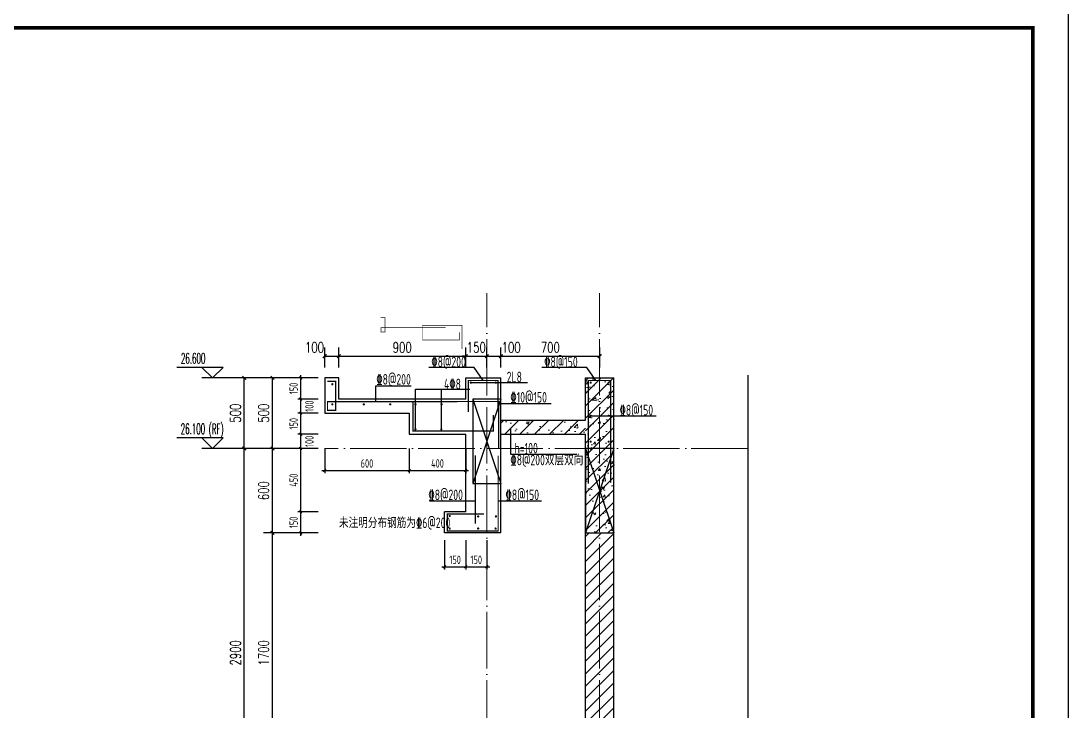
# Model space of a CAD drawing. Extents: x -1712635 to -854203, y -534641 to -21985.
# Drawn here: x -976902 to -969477, y -148354 to -143458 of the extents above; entities that cross this region are included whole.
import ezdxf

# ---------------------------------------------------------------- set-up
doc = ezdxf.new("R2010")
doc.units = 0
doc.header["$LTSCALE"] = 1000
doc.linetypes.add('DOTE', pattern=[2.42, 2, -0.2, 0.02, -0.2])
doc.layers.get('0').update_dxf_attribs({"linetype": 'CONTINUOUS'})
doc.layers.get('Defpoints').update_dxf_attribs({"linetype": 'CONTINUOUS'})
for name, color, linetype in [('DIM', 2, 'CONTINUOUS'), ('DIM_ELEV', 3, 'CONTINUOUS'), ('DIM_SYMB', 3, 'CONTINUOUS'), ('PUB_DIM', 3, 'CONTINUOUS'), ('PUB_TEXT', 2, 'CONTINUOUS'), ('REIN', 6, 'CONTINUOUS'), ('S-大样-砼线', 7, 'CONTINUOUS'), ('S-引出线', 40, 'CONTINUOUS'), ('TEXT', 2, 'CONTINUOUS'), ('WALL', 2, 'CONTINUOUS'), ('yichutu', 7, 'CONTINUOUS')]:
    doc.layers.add(name, color=color, linetype=linetype)
for name, color, linetype, lineweight in [('DOTE', 19, 'DOTE', 9), ('PUB_HATCH', 8, 'CONTINUOUS', 9), ('图框', 9, 'CONTINUOUS', 18)]:
    doc.layers.add(name, color=color, linetype=linetype, lineweight=lineweight)
doc.styles.add('_TCH_DIM', font='SIMPLEX.shx', dxfattribs={"width": 0.7, "bigfont": 'GBCBIG.shx'})
doc.styles.add('_TCH_DIM_T3', font='SIMPLEX', dxfattribs={"width": 0.705882, "bigfont": 'GBCBIG'})
doc.styles.add('TSSD_DIMENSION', font='Tssdeng.shx', dxfattribs={"width": 0.7, "bigfont": 'tssdchn.shx'})
doc.styles.add('TSSD_REIN', font='tssdeng.shx', dxfattribs={"width": 0.7, "height": 300, "bigfont": 'tssdchn.shx'})
doc.styles.add('w', font='tssdeng.shx', dxfattribs={"width": 0.8, "bigfont": 'tssdchn.shx'})
doc.dimstyles.new('_TCH_ARCH&&25', dxfattribs={"dimtxt": 74.375, "dimasz": 25, "dimexe": 62.5, "dimexo": 75, "dimgap": 25, "dimtad": 1, "dimdec": 0, "dimzin": 0, "dimdsep": 46, "dimtxsty": '_TCH_DIM_T3', "dimblk": 'ARCHTICK', "dimcen": 0.09, "dimclrt": 7, "dimazin": 0, "dimtfac": 1, "dimtdec": 0, "dimtix": 1, "dimtmove": 2, "dimatfit": 3, "dimldrblk": 'ARCHTICK', "dimfxl": 0, "dimtolj": 1, "dimtzin": 0, "dimarcsym": 0})
doc.dimstyles.new('TSSD_20_20', dxfattribs={"dimtxt": 60, "dimasz": 20, "dimexe": 20, "dimexo": 50, "dimgap": 20, "dimtad": 1, "dimdec": 0, "dimzin": 0, "dimdsep": 46, "dimtxsty": 'TSSD_DIMENSION', "dimblk": 'ARCHTICK', "dimblk1": 'ARCHTICK', "dimblk2": 'ARCHTICK', "dimcen": 0, "dimdle": 20, "dimclrt": 7, "dimadec": 0, "dimazin": 0, "dimtfac": 1, "dimtdec": 0, "dimtix": 1, "dimtmove": 2, "dimatfit": 3, "dimfxl": 0, "dimtolj": 1, "dimtzin": 0, "dimarcsym": 0})
pattern_1 = [(45, (-1569657.01, 4552.52), (-44.194174, 44.194174), []), (50, (-1569657.01, 4552.52), (179.315046, -15.688034), [18.75, -206.25]), (355, (-1569657.01, 4552.52), (-34.687833, 188.048033), [15, -165]), (100.4514, (-1569642.07, 4551.21), (144.627345, 172.359886), [15.93505, -175.28553]), (46.1842, (-1569657, 4602.52), (266.81026, -41.37975), [28.125, -309.375]), (96.6356, (-1569634.78, 4599.07), (233.66568, 243.52947), [23.90257, -262.92825]), (351.1842, (-1569657, 4602.52), (233.66549, 243.52965), [22.5, -247.5]), (21, (-1569632.01, 4590.02), (149.226763, -100.654723), [18.75, -206.25]), (326, (-1569632.01, 4590.02), (60.828833, 181.28751), [15, -165]), (71.4514, (-1569619.58, 4581.63), (210.055657, 80.632624), [15.93505, -175.28553]), (37.5, (-1569657.01, 4552.52), (3.039964, 83.2234635), [0, -163, 0, -167.5, 0, -165.625]), (7.5, (-1569657.01, 4552.52), (65.767384, 98.602928), [0, -95.5, 0, -159.25, 0, -63.125]), (327.5, (-1569712.76, 4552.52), (133.455609, -5.638718), [0, -62.5, 0, -195, 0, -258.75]), (317.5, (-1569737.76, 4552.52), (145.796542, 25.026246), [0, -81.25, 0, -129.5, 0, -183.75])]

# ---------------------------------------------------------------- blocks, each defined once
blk = doc.blocks.new('GFDDDDRG')
at = {"layer": '图框'}
blk.add_lwpolyline([(923310, -107437), (923310, -159999), (893610, -159999), (893610, -107437)], close=True, dxfattribs=at)
blk.add_lwpolyline([(923310, -107437), (923310, -159999), (893610, -159999), (893610, -107437)], close=True, dxfattribs=at)
at = {"layer": '图框', "const_width": 50}
blk.add_lwpolyline([(894110, -159499), (922810, -159499), (922810, -108687), (894110, -108687)], close=True, dxfattribs=at)
blk = doc.blocks.new('yct-1051-594-26275-14850-25-1002.0')
at = {"layer": 'yichutu', "color": 7}
blk.add_lwpolyline([(0, 0), (0, 14850), (26275, 14850), (26275, 0)], close=True, dxfattribs=at)
blk = doc.blocks.new('_ArchTick')
at = {"color": 0, "const_width": 0.35}
blk.add_lwpolyline([(-0.5, -0.5), (0.5, 0.5)], dxfattribs=at)
blk = doc.blocks.new('*D3134')
at = {"layer": 'Defpoints', "color": 0}
for p in [(-973897.8, -147091.5), (-973747.8, -147091.5), (-973747.8, -147330.4)]:
    blk.add_point(p, dxfattribs=at)
at = {"layer": 'DIM', "color": 0, "lineweight": -2}
for p, q in [((-973897.8, -147141.5), (-973897.8, -147350.4)), ((-973747.8, -147141.5), (-973747.8, -147350.4)), ((-973917.8, -147330.4), (-973727.8, -147330.4))]:
    blk.add_line(p, q, dxfattribs=at)
at = {"layer": 'DIM', "color": 0, "lineweight": -2, "xscale": 20, "yscale": 20, "zscale": 20, "rotation": 180}
blk.add_blockref('_ArchTick', (-973897.8, -147330.4), dxfattribs=at)
at = {"layer": 'DIM', "color": 0, "lineweight": -2, "xscale": 20, "yscale": 20, "zscale": 20}
blk.add_blockref('_ArchTick', (-973747.8, -147330.4), dxfattribs=at)
at = {"layer": 'DIM', "color": 7, "insert": (-973822.8, -147280.4), "char_height": 60, "attachment_point": 5, "style": 'TSSD_DIMENSION'}
blk.add_mtext('\\A1;150', dxfattribs=at)
blk = doc.blocks.new('*D3135')
at = {"layer": 'Defpoints', "color": 0}
for p in [(-973747.8, -147091.5), (-973597.8, -147091.5), (-973597.8, -147330.4)]:
    blk.add_point(p, dxfattribs=at)
at = {"layer": 'DIM', "color": 0, "lineweight": -2}
for p, q in [((-973747.8, -147141.5), (-973747.8, -147350.4)), ((-973597.8, -147141.5), (-973597.8, -147350.4)), ((-973767.8, -147330.4), (-973577.8, -147330.4))]:
    blk.add_line(p, q, dxfattribs=at)
at = {"layer": 'DIM', "color": 0, "lineweight": -2, "xscale": 20, "yscale": 20, "zscale": 20, "rotation": 180}
blk.add_blockref('_ArchTick', (-973747.8, -147330.4), dxfattribs=at)
at = {"layer": 'DIM', "color": 0, "lineweight": -2, "xscale": 20, "yscale": 20, "zscale": 20}
blk.add_blockref('_ArchTick', (-973597.8, -147330.4), dxfattribs=at)
at = {"layer": 'DIM', "color": 7, "insert": (-973672.8, -147280.4), "char_height": 60, "attachment_point": 5, "style": 'TSSD_DIMENSION'}
blk.add_mtext('\\A1;150', dxfattribs=at)
blk = doc.blocks.new('*D3136')
at = {"layer": 'Defpoints', "color": 0}
for p in [(-974747.8, -146440.5), (-974147.8, -146440.5), (-974147.8, -146647)]:
    blk.add_point(p, dxfattribs=at)
at = {"layer": 'DIM', "color": 0, "lineweight": -2}
for p, q in [((-974747.8, -146490.5), (-974747.8, -146667)), ((-974147.8, -146490.5), (-974147.8, -146667)), ((-974767.8, -146647), (-974127.8, -146647))]:
    blk.add_line(p, q, dxfattribs=at)
at = {"layer": 'DIM', "color": 0, "lineweight": -2, "xscale": 20, "yscale": 20, "zscale": 20, "rotation": 180}
blk.add_blockref('_ArchTick', (-974747.8, -146647), dxfattribs=at)
at = {"layer": 'DIM', "color": 0, "lineweight": -2, "xscale": 20, "yscale": 20, "zscale": 20}
blk.add_blockref('_ArchTick', (-974147.8, -146647), dxfattribs=at)
at = {"layer": 'DIM', "color": 7, "insert": (-974447.8, -146597), "char_height": 60, "attachment_point": 5, "style": 'TSSD_DIMENSION'}
blk.add_mtext('\\A1;600', dxfattribs=at)
blk = doc.blocks.new('*D3137')
at = {"layer": 'Defpoints', "color": 0}
for p in [(-974147.8, -146440.5), (-973747.8, -146440.5), (-973747.8, -146647)]:
    blk.add_point(p, dxfattribs=at)
at = {"layer": 'DIM', "color": 0, "lineweight": -2}
for p, q in [((-974147.8, -146490.5), (-974147.8, -146667)), ((-973747.8, -146490.5), (-973747.8, -146667)), ((-974167.8, -146647), (-973727.8, -146647))]:
    blk.add_line(p, q, dxfattribs=at)
at = {"layer": 'DIM', "color": 0, "lineweight": -2, "xscale": 20, "yscale": 20, "zscale": 20, "rotation": 180}
blk.add_blockref('_ArchTick', (-974147.8, -146647), dxfattribs=at)
at = {"layer": 'DIM', "color": 0, "lineweight": -2, "xscale": 20, "yscale": 20, "zscale": 20}
blk.add_blockref('_ArchTick', (-973747.8, -146647), dxfattribs=at)
at = {"layer": 'DIM', "color": 7, "insert": (-973947.8, -146597), "char_height": 60, "attachment_point": 5, "style": 'TSSD_DIMENSION'}
blk.add_mtext('\\A1;400', dxfattribs=at)
blk = doc.blocks.new('*D3199')
at = {"layer": 'Defpoints', "color": 0}
for p in [(-974647.8, -145836.4), (-974747.8, -145990.5), (-974647.8, -145990.5)]:
    blk.add_point(p, dxfattribs=at)
at = {"layer": 'PUB_DIM', "color": 0, "lineweight": -2}
for p, q in [((-974747.8, -145915.5), (-974747.8, -145773.9)), ((-974647.8, -145915.5), (-974647.8, -145773.9)), ((-974747.8, -145836.4), (-974647.8, -145836.4))]:
    blk.add_line(p, q, dxfattribs=at)
at = {"layer": 'PUB_DIM', "color": 0, "lineweight": -2, "xscale": 25, "yscale": 25, "zscale": 25, "rotation": 180}
blk.add_blockref('_ArchTick', (-974747.8, -145836.4), dxfattribs=at)
at = {"layer": 'PUB_DIM', "color": 0, "lineweight": -2, "xscale": 25, "yscale": 25, "zscale": 25}
blk.add_blockref('_ArchTick', (-974647.8, -145836.4), dxfattribs=at)
at = {"layer": 'PUB_DIM', "color": 7, "insert": (-974820.2, -145774.2), "char_height": 74.38, "attachment_point": 5, "style": '_TCH_DIM_T3'}
blk.add_mtext('\\A1;100', dxfattribs=at)
blk = doc.blocks.new('*D3200')
at = {"layer": 'Defpoints', "color": 0}
for p in [(-973747.8, -145836.4), (-974647.8, -145990.5), (-973747.8, -145990.5)]:
    blk.add_point(p, dxfattribs=at)
at = {"layer": 'PUB_DIM', "color": 0, "lineweight": -2}
for p, q in [((-974647.8, -145915.5), (-974647.8, -145773.9)), ((-973747.8, -145915.5), (-973747.8, -145773.9)), ((-974647.8, -145836.4), (-973747.8, -145836.4))]:
    blk.add_line(p, q, dxfattribs=at)
at = {"layer": 'PUB_DIM', "color": 0, "lineweight": -2, "xscale": 25, "yscale": 25, "zscale": 25, "rotation": 180}
blk.add_blockref('_ArchTick', (-974647.8, -145836.4), dxfattribs=at)
at = {"layer": 'PUB_DIM', "color": 0, "lineweight": -2, "xscale": 25, "yscale": 25, "zscale": 25}
blk.add_blockref('_ArchTick', (-973747.8, -145836.4), dxfattribs=at)
at = {"layer": 'PUB_DIM', "color": 7, "insert": (-974197.8, -145774.2), "char_height": 74.38, "attachment_point": 5, "style": '_TCH_DIM_T3'}
blk.add_mtext('\\A1;900', dxfattribs=at)
blk = doc.blocks.new('*D3201')
at = {"layer": 'Defpoints', "color": 0}
for p in [(-973597.8, -145836.4), (-973747.8, -145990.5), (-973597.8, -145990.5)]:
    blk.add_point(p, dxfattribs=at)
at = {"layer": 'PUB_DIM', "color": 0, "lineweight": -2}
for p, q in [((-973747.8, -145915.5), (-973747.8, -145773.9)), ((-973597.8, -145915.5), (-973597.8, -145773.9)), ((-973747.8, -145836.4), (-973772.8, -145836.4)), ((-973747.8, -145836.4), (-973597.8, -145836.4)), ((-973597.8, -145836.4), (-973572.8, -145836.4))]:
    blk.add_line(p, q, dxfattribs=at)
at = {"layer": 'PUB_DIM', "color": 0, "lineweight": -2, "xscale": 25, "yscale": 25, "zscale": 25}
blk.add_blockref('_ArchTick', (-973747.8, -145836.4), dxfattribs=at)
at = {"layer": 'PUB_DIM', "color": 0, "lineweight": -2, "xscale": 25, "yscale": 25, "zscale": 25, "rotation": 180}
blk.add_blockref('_ArchTick', (-973597.8, -145836.4), dxfattribs=at)
at = {"layer": 'PUB_DIM', "color": 7, "insert": (-973672.8, -145774.2), "char_height": 74.38, "attachment_point": 5, "style": '_TCH_DIM_T3'}
blk.add_mtext('\\A1;150', dxfattribs=at)
blk = doc.blocks.new('*D3202')
at = {"layer": 'Defpoints', "color": 0}
for p in [(-973497.8, -145836.4), (-973597.8, -145990.5), (-973497.8, -145990.5)]:
    blk.add_point(p, dxfattribs=at)
at = {"layer": 'PUB_DIM', "color": 0, "lineweight": -2}
for p, q in [((-973597.8, -145915.5), (-973597.8, -145773.9)), ((-973497.8, -145915.5), (-973497.8, -145773.9)), ((-973597.8, -145836.4), (-973497.8, -145836.4))]:
    blk.add_line(p, q, dxfattribs=at)
at = {"layer": 'PUB_DIM', "color": 0, "lineweight": -2, "xscale": 25, "yscale": 25, "zscale": 25, "rotation": 180}
blk.add_blockref('_ArchTick', (-973597.8, -145836.4), dxfattribs=at)
at = {"layer": 'PUB_DIM', "color": 0, "lineweight": -2, "xscale": 25, "yscale": 25, "zscale": 25}
blk.add_blockref('_ArchTick', (-973497.8, -145836.4), dxfattribs=at)
at = {"layer": 'PUB_DIM', "color": 7, "insert": (-973425.4, -145774.2), "char_height": 74.38, "attachment_point": 5, "style": '_TCH_DIM_T3'}
blk.add_mtext('\\A1;100', dxfattribs=at)
blk = doc.blocks.new('*D3203')
at = {"layer": 'Defpoints', "color": 0}
for p in [(-972797.8, -145836.4), (-973497.8, -145990.5), (-972797.8, -145990.5)]:
    blk.add_point(p, dxfattribs=at)
at = {"layer": 'PUB_DIM', "color": 0, "lineweight": -2}
for p, q in [((-973497.8, -145915.5), (-973497.8, -145773.9)), ((-972797.8, -145915.5), (-972797.8, -145773.9)), ((-973497.8, -145836.4), (-972797.8, -145836.4))]:
    blk.add_line(p, q, dxfattribs=at)
at = {"layer": 'PUB_DIM', "color": 0, "lineweight": -2, "xscale": 25, "yscale": 25, "zscale": 25, "rotation": 180}
blk.add_blockref('_ArchTick', (-973497.8, -145836.4), dxfattribs=at)
at = {"layer": 'PUB_DIM', "color": 0, "lineweight": -2, "xscale": 25, "yscale": 25, "zscale": 25}
blk.add_blockref('_ArchTick', (-972797.8, -145836.4), dxfattribs=at)
at = {"layer": 'PUB_DIM', "color": 7, "insert": (-973147.8, -145774.2), "char_height": 74.38, "attachment_point": 5, "style": '_TCH_DIM_T3'}
blk.add_mtext('\\A1;700', dxfattribs=at)
blk = doc.blocks.new('*D3204')
at = {"layer": 'Defpoints', "color": 0}
for p in [(-974918, -146240.5), (-974743.4, -146240.5), (-974743.4, -146390.5)]:
    blk.add_point(p, dxfattribs=at)
at = {"layer": 'DIM', "color": 0, "lineweight": -2}
for p, q in [((-974793.4, -146240.5), (-974938, -146240.5)), ((-974918, -146410.5), (-974918, -146220.5)), ((-974793.4, -146390.5), (-974938, -146390.5))]:
    blk.add_line(p, q, dxfattribs=at)
at = {"layer": 'DIM', "color": 0, "lineweight": -2, "xscale": 20, "yscale": 20, "zscale": 20}
for p, rotation in [((-974918, -146240.5), 90), ((-974918, -146390.5), 270)]:
    blk.add_blockref('_ArchTick', p, dxfattribs=dict(at, rotation=rotation))
at = {"layer": 'DIM', "color": 7, "insert": (-974968, -146315.5), "char_height": 60, "attachment_point": 5, "rotation": 90, "style": 'TSSD_DIMENSION'}
blk.add_mtext('\\A1;150', dxfattribs=at)
blk = doc.blocks.new('*D3205')
at = {"layer": 'Defpoints', "color": 0}
for p in [(-974918, -146390.5), (-974743.4, -146390.5), (-974743.4, -146490.5)]:
    blk.add_point(p, dxfattribs=at)
at = {"layer": 'DIM', "color": 0, "lineweight": -2}
for p, q in [((-974793.4, -146390.5), (-974938, -146390.5)), ((-974918, -146510.5), (-974918, -146370.5)), ((-974793.4, -146490.5), (-974938, -146490.5))]:
    blk.add_line(p, q, dxfattribs=at)
at = {"layer": 'DIM', "color": 0, "lineweight": -2, "xscale": 20, "yscale": 20, "zscale": 20}
for p, rotation in [((-974918, -146390.5), 90), ((-974918, -146490.5), 270)]:
    blk.add_blockref('_ArchTick', p, dxfattribs=dict(at, rotation=rotation))
at = {"layer": 'DIM', "color": 7, "insert": (-974856, -146440.5), "char_height": 60, "attachment_point": 5, "rotation": 90, "style": 'TSSD_DIMENSION'}
blk.add_mtext('\\A1;100', dxfattribs=at)
blk = doc.blocks.new('*D3206')
at = {"layer": 'Defpoints', "color": 0}
for p in [(-974918, -146490.5), (-974743.4, -146490.5), (-974743.4, -146940.5)]:
    blk.add_point(p, dxfattribs=at)
at = {"layer": 'DIM', "color": 0, "lineweight": -2}
for p, q in [((-974793.4, -146490.5), (-974938, -146490.5)), ((-974918, -146960.5), (-974918, -146470.5)), ((-974793.4, -146940.5), (-974938, -146940.5))]:
    blk.add_line(p, q, dxfattribs=at)
at = {"layer": 'DIM', "color": 0, "lineweight": -2, "xscale": 20, "yscale": 20, "zscale": 20}
for p, rotation in [((-974918, -146490.5), 90), ((-974918, -146940.5), 270)]:
    blk.add_blockref('_ArchTick', p, dxfattribs=dict(at, rotation=rotation))
at = {"layer": 'DIM', "color": 7, "insert": (-974968, -146715.5), "char_height": 60, "attachment_point": 5, "rotation": 90, "style": 'TSSD_DIMENSION'}
blk.add_mtext('\\A1;450', dxfattribs=at)
blk = doc.blocks.new('*D3207')
at = {"layer": 'Defpoints', "color": 0}
for p in [(-974918, -146940.5), (-974743.4, -146940.5), (-974743.4, -147090.5)]:
    blk.add_point(p, dxfattribs=at)
at = {"layer": 'DIM', "color": 0, "lineweight": -2}
for p, q in [((-974793.4, -146940.5), (-974938, -146940.5)), ((-974918, -147110.5), (-974918, -146920.5)), ((-974793.4, -147090.5), (-974938, -147090.5))]:
    blk.add_line(p, q, dxfattribs=at)
at = {"layer": 'DIM', "color": 0, "lineweight": -2, "xscale": 20, "yscale": 20, "zscale": 20}
for p, rotation in [((-974918, -146940.5), 90), ((-974918, -147090.5), 270)]:
    blk.add_blockref('_ArchTick', p, dxfattribs=dict(at, rotation=rotation))
at = {"layer": 'DIM', "color": 7, "insert": (-974968, -147015.5), "char_height": 60, "attachment_point": 5, "rotation": 90, "style": 'TSSD_DIMENSION'}
blk.add_mtext('\\A1;150', dxfattribs=at)
blk = doc.blocks.new('*D3229')
at = {"layer": 'Defpoints', "color": 0}
for p in [(-975118, -147090.5), (-974818, -147090.5), (-974818, -148790.5)]:
    blk.add_point(p, dxfattribs=at)
at = {"layer": 'PUB_DIM', "color": 0, "lineweight": -2}
for p, q in [((-974893, -147090.5), (-975180.5, -147090.5)), ((-975118, -148790.5), (-975118, -147090.5)), ((-974893, -148790.5), (-975180.5, -148790.5))]:
    blk.add_line(p, q, dxfattribs=at)
at = {"layer": 'PUB_DIM', "color": 0, "lineweight": -2, "xscale": 25, "yscale": 25, "zscale": 25}
for p, rotation in [((-975118, -147090.5), 90), ((-975118, -148790.5), 270)]:
    blk.add_blockref('_ArchTick', p, dxfattribs=dict(at, rotation=rotation))
at = {"layer": 'PUB_DIM', "color": 7, "insert": (-975180.2, -147940.5), "char_height": 74.38, "attachment_point": 5, "rotation": 90, "style": '_TCH_DIM_T3'}
blk.add_mtext('\\A1;1700', dxfattribs=at)
blk = doc.blocks.new('*D3230')
at = {"layer": 'Defpoints', "color": 0}
for p in [(-975118, -146490.5), (-974818, -146490.5), (-974818, -147090.5)]:
    blk.add_point(p, dxfattribs=at)
at = {"layer": 'PUB_DIM', "color": 0, "lineweight": -2}
for p, q in [((-974893, -146490.5), (-975180.5, -146490.5)), ((-975118, -147090.5), (-975118, -146490.5)), ((-974893, -147090.5), (-975180.5, -147090.5))]:
    blk.add_line(p, q, dxfattribs=at)
at = {"layer": 'PUB_DIM', "color": 0, "lineweight": -2, "xscale": 25, "yscale": 25, "zscale": 25}
for p, rotation in [((-975118, -146490.5), 90), ((-975118, -147090.5), 270)]:
    blk.add_blockref('_ArchTick', p, dxfattribs=dict(at, rotation=rotation))
at = {"layer": 'PUB_DIM', "color": 7, "insert": (-975180.2, -146790.5), "char_height": 74.38, "attachment_point": 5, "rotation": 90, "style": '_TCH_DIM_T3'}
blk.add_mtext('\\A1;600', dxfattribs=at)
blk = doc.blocks.new('*D3231')
at = {"layer": 'Defpoints', "color": 0}
for p in [(-975118, -145990.5), (-974818, -145990.5), (-974818, -146490.5)]:
    blk.add_point(p, dxfattribs=at)
at = {"layer": 'PUB_DIM', "color": 0, "lineweight": -2}
for p, q in [((-974893, -145990.5), (-975180.5, -145990.5)), ((-975118, -146490.5), (-975118, -145990.5)), ((-974893, -146490.5), (-975180.5, -146490.5))]:
    blk.add_line(p, q, dxfattribs=at)
at = {"layer": 'PUB_DIM', "color": 0, "lineweight": -2, "xscale": 25, "yscale": 25, "zscale": 25}
for p, rotation in [((-975118, -145990.5), 90), ((-975118, -146490.5), 270)]:
    blk.add_blockref('_ArchTick', p, dxfattribs=dict(at, rotation=rotation))
at = {"layer": 'PUB_DIM', "color": 7, "insert": (-975180.2, -146240.5), "char_height": 74.38, "attachment_point": 5, "rotation": 90, "style": '_TCH_DIM_T3'}
blk.add_mtext('\\A1;500', dxfattribs=at)
blk = doc.blocks.new('*D3236')
at = {"layer": 'Defpoints', "color": 0}
for p in [(-975318, -146490.5), (-974818, -146490.5), (-974818, -149390.5)]:
    blk.add_point(p, dxfattribs=at)
at = {"layer": 'PUB_DIM', "color": 0, "lineweight": -2}
for p, q in [((-974893, -146490.5), (-975380.5, -146490.5)), ((-975318, -149390.5), (-975318, -146490.5)), ((-974893, -149390.5), (-975380.5, -149390.5))]:
    blk.add_line(p, q, dxfattribs=at)
at = {"layer": 'PUB_DIM', "color": 0, "lineweight": -2, "xscale": 25, "yscale": 25, "zscale": 25}
for p, rotation in [((-975318, -146490.5), 90), ((-975318, -149390.5), 270)]:
    blk.add_blockref('_ArchTick', p, dxfattribs=dict(at, rotation=rotation))
at = {"layer": 'PUB_DIM', "color": 7, "insert": (-975380.2, -147940.5), "char_height": 74.38, "attachment_point": 5, "rotation": 90, "style": '_TCH_DIM_T3'}
blk.add_mtext('\\A1;2900', dxfattribs=at)
blk = doc.blocks.new('*D3237')
at = {"layer": 'Defpoints', "color": 0}
for p in [(-975318, -145990.5), (-974818, -145990.5), (-974818, -146490.5)]:
    blk.add_point(p, dxfattribs=at)
at = {"layer": 'PUB_DIM', "color": 0, "lineweight": -2}
for p, q in [((-974893, -145990.5), (-975380.5, -145990.5)), ((-975318, -146490.5), (-975318, -145990.5)), ((-974893, -146490.5), (-975380.5, -146490.5))]:
    blk.add_line(p, q, dxfattribs=at)
at = {"layer": 'PUB_DIM', "color": 0, "lineweight": -2, "xscale": 25, "yscale": 25, "zscale": 25}
for p, rotation in [((-975318, -145990.5), 90), ((-975318, -146490.5), 270)]:
    blk.add_blockref('_ArchTick', p, dxfattribs=dict(at, rotation=rotation))
at = {"layer": 'PUB_DIM', "color": 7, "insert": (-975380.2, -146240.5), "char_height": 74.38, "attachment_point": 5, "rotation": 90, "style": '_TCH_DIM_T3'}
blk.add_mtext('\\A1;500', dxfattribs=at)
blk = doc.blocks.new('*D3305')
at = {"layer": 'Defpoints', "color": 0}
for p in [(-974918, -145990.5), (-974743.4, -145990.5), (-974743.4, -146140.5)]:
    blk.add_point(p, dxfattribs=at)
at = {"layer": 'DIM', "color": 0, "lineweight": -2}
for p, q in [((-974918, -146160.5), (-974918, -145970.5)), ((-974793.4, -145990.5), (-974938, -145990.5)), ((-974793.4, -146140.5), (-974938, -146140.5))]:
    blk.add_line(p, q, dxfattribs=at)
at = {"layer": 'DIM', "color": 0, "lineweight": -2, "xscale": 20, "yscale": 20, "zscale": 20}
for p, rotation in [((-974918, -145990.5), 90), ((-974918, -146140.5), 270)]:
    blk.add_blockref('_ArchTick', p, dxfattribs=dict(at, rotation=rotation))
at = {"layer": 'DIM', "color": 7, "insert": (-974968, -146065.5), "char_height": 60, "attachment_point": 5, "rotation": 90, "style": 'TSSD_DIMENSION'}
blk.add_mtext('\\A1;150', dxfattribs=at)
blk = doc.blocks.new('*D3306')
at = {"layer": 'Defpoints', "color": 0}
for p in [(-974918, -146140.5), (-974743.4, -146140.5), (-974743.4, -146240.5)]:
    blk.add_point(p, dxfattribs=at)
at = {"layer": 'DIM', "color": 0, "lineweight": -2}
for p, q in [((-974918, -146260.5), (-974918, -146120.5)), ((-974793.4, -146140.5), (-974938, -146140.5)), ((-974793.4, -146240.5), (-974938, -146240.5))]:
    blk.add_line(p, q, dxfattribs=at)
at = {"layer": 'DIM', "color": 0, "lineweight": -2, "xscale": 20, "yscale": 20, "zscale": 20}
for p, rotation in [((-974918, -146140.5), 90), ((-974918, -146240.5), 270)]:
    blk.add_blockref('_ArchTick', p, dxfattribs=dict(at, rotation=rotation))
at = {"layer": 'DIM', "color": 7, "insert": (-974856, -146190.5), "char_height": 60, "attachment_point": 5, "rotation": 90, "style": 'TSSD_DIMENSION'}
blk.add_mtext('\\A1;100', dxfattribs=at)
blk = doc.blocks.new('20210901.10402979')
at = {"layer": 'REIN', "const_width": 9}
blk.add_lwpolyline([(206229.2, -26244.2), (206229.2, -26020.2), (206439.1, -26020.2), (206439.1, -26238.3)], dxfattribs=at)
at = {"layer": 'REIN', "const_width": 8}
for points in [[(206242.7, -26035.3, 1), (206250.7, -26035.3, 1)], [(206420.2, -26035.3, 1), (206428.2, -26035.3, 1)]]:
    blk.add_lwpolyline(points, format="xyb", close=True, dxfattribs=at)
at = {"layer": 'S-引出线'}
for p, q in [((206269.7, -25928), (205949.6, -25928)), ((206333.9, -26020.2), (206269.7, -25928)), ((206246.7, -26035.3), (206648.4, -26035.3))]:
    blk.add_line(p, q, dxfattribs=at)
at = {"layer": 'TEXT', "color": 1, "style": 'w', "width": 0.7}
blk.add_text('%%1328@200', height=75, rotation=0, dxfattribs=at).set_placement((205966.5, -25925.8))
at = {"layer": 'TEXT', "style": 'w', "width": 0.7}
blk.add_text('2L8', height=75, rotation=0, dxfattribs=at).set_placement((206501.2, -26032.9))
blk = doc.blocks.new('20210901.12340986')
at = {"layer": 'S-大样-砼线'}
for p, q in [((205949.6, -25644.2), (206149.6, -26244.2)), ((206149.6, -25644.2), (205949.6, -26244.2))]:
    blk.add_line(p, q, dxfattribs=at)
blk.add_lwpolyline([(206149.6, -25644.2), (205949.6, -25644.2), (205949.6, -26244.2), (206149.6, -26244.2)], close=True, dxfattribs=at)
blk = doc.blocks.new('20210901.12350843')
at = {"layer": 'REIN', "const_width": 9}
blk.add_lwpolyline([(206279.2, -26244.2), (206279.2, -25513.5), (206439.1, -25513.5), (206439.1, -26238.3)], dxfattribs=at)
at = {"layer": 'REIN', "const_width": 8}
for points in [[(206292.7, -25528.5, 1), (206300.7, -25528.5, 1)], [(206420.2, -25528.5, 1), (206428.2, -25528.5, 1)], [(206292.7, -25763, 1), (206300.7, -25763, 1)], [(206420.2, -25763, 1), (206428.2, -25763, 1)], [(206292.7, -25947.5, 1), (206300.7, -25947.5, 1)], [(206420.2, -25947.5, 1), (206428.2, -25947.5, 1)]]:
    blk.add_lwpolyline(points, format="xyb", close=True, dxfattribs=at)
at = {"layer": 'S-引出线'}
for p, q in [((206269.7, -25421.2), (205949.6, -25421.2)), ((206333.9, -25513.5), (206269.7, -25421.2)), ((206296.7, -25763), (206760.6, -25763))]:
    blk.add_line(p, q, dxfattribs=at)
at = {"layer": 'TEXT', "color": 1, "style": 'w', "width": 0.7}
for p in [(205966.5, -25419), (206501.2, -25760.7)]:
    blk.add_text('%%1328@150', height=75, rotation=0, dxfattribs=at).set_placement(p)
blk = doc.blocks.new('20210902.15310781')
at = {"layer": 'DOTE', "color": 1, "linetype": 'DOTE', "ltscale": 0.2}
for p, q in [((86029, -133245.9), (86029, -113645.9)), ((86829, -133245.9), (86829, -113645.9)), ((87879, -114745.9), (84878.9, -114745.9))]:
    blk.add_line(p, q, dxfattribs=at)

msp = doc.modelspace()

# ---------------------------------------------------------------- hatches: boundary and pattern name
at = {"layer": 'PUB_HATCH'}
h = msp.add_hatch(dxfattribs=at)
h.set_pattern_fill('钢筋混凝土', color=256, scale=25, style=0)
h.set_pattern_definition(pattern_1)
h.paths.add_polyline_path([(-972831.15, -146290.52), (-972697.81, -146290.52), (-972697.81, -145990.52), (-972897.81, -145990.52), (-972897.81, -146290.52)])
h = msp.add_hatch(dxfattribs=at)
h.set_pattern_fill('钢筋混凝土', color=256, scale=30, style=0)
h.set_pattern_definition([(45, (-1569657.01, 4552.52), (-53.033009, 53.033009), []), (50, (-1569657.01, 4552.52), (215.178055, -18.82564), [22.5, -247.5]), (355, (-1569657, 4552.52), (-41.6254, 225.65764), [18, -198]), (100.4514, (-1569639.08, 4550.95), (173.552815, 206.83186), [19.12206, -210.34263]), (46.1842, (-1569657, 4612.52), (320.17231, -49.6557), [33.75, -371.25]), (96.6356, (-1569630.33, 4608.38), (280.39881, 292.23536), [28.68309, -315.5139]), (351.1842, (-1569657, 4612.52), (280.39858, 292.23558), [27, -297]), (21, (-1569627.01, 4597.52), (179.072116, -120.785667), [22.5, -247.5]), (326, (-1569627, 4597.52), (72.9946, 217.54501), [18, -198]), (71.4514, (-1569612.09, 4587.45), (252.06679, 96.75915), [19.12206, -210.34263]), (37.5, (-1569657.01, 4552.52), (3.647957, 99.868156), [0, -195.6, 0, -201, 0, -198.75]), (7.5, (-1569657.01, 4552.52), (78.920861, 118.323514), [0, -114.6, 0, -191.1, 0, -75.75]), (327.5, (-1569723.91, 4552.52), (160.146731, -6.766462), [0, -75, 0, -234, 0, -310.5]), (317.5, (-1569753.91, 4552.52), (174.95585, 30.031495), [0, -97.5, 0, -155.4, 0, -220.5])])
h.paths.add_polyline_path([(-973497.81, -146290.52), (-973497.81, -146390.52), (-972897.81, -146390.52), (-972897.82, -146323.85), (-972897.81, -146290.52)])
h = msp.add_hatch(dxfattribs=at)
h.set_pattern_fill('钢筋混凝土', color=256, scale=25, style=0)
h.set_pattern_definition(pattern_1)
h.paths.add_polyline_path([(-972697.81, -147090.52), (-972697.81, -146290.52), (-972831.15, -146290.52), (-972897.81, -146290.52), (-972897.81, -147090.52)])
h = msp.add_hatch(dxfattribs=at)
h.set_pattern_fill('普通砖', color=256, scale=25, style=0)
h.set_pattern_definition([(45, (-1569657.01, 4597.395), (-44.1941915, 44.1941915), [])])
h.paths.add_polyline_path([(-972697.81, -149275.52), (-972697.81, -147090.52), (-972897.81, -147090.52), (-972897.81, -149275.52)])

# ---------------------------------------------------------------- linework, layer by layer
at = {"layer": 'DIM_ELEV'}
for p, q in [((-975468.01, -145915.52), (-975796.01, -145915.52)), ((-975543.01, -145990.52), (-975618.01, -145915.52)), ((-975543.01, -145990.52), (-975468.01, -145915.52)), ((-975118.01, -145990.52), (-975618.01, -145990.52)), ((-975468.01, -146415.52), (-975796.01, -146415.52)), ((-975543.01, -146490.52), (-975618.01, -146415.52)), ((-975543.01, -146490.52), (-975468.01, -146415.52)), ((-975118.01, -146490.52), (-975618.01, -146490.52))]:
    msp.add_line(p, q, dxfattribs=at)
at = {"layer": 'DIM_SYMB'}
msp.add_lwpolyline([(-971747.81, -145970.52), (-971747.81, -155602.39), (-971695.31, -155621.5), (-971800.31, -155640.01), (-971747.81, -155658.64), (-971747.81, -165290.52)], dxfattribs=at)
at = {"layer": 'REIN'}
for points, const_width in [([(-974349.98, -145562.5), (-974319.72, -145562.5), (-974319.72, -145665.64), (-974348.83, -145665.64), (-974348.83, -145634.56), (-973888.9, -145634.56)], 4.5), ([(-973774.9, -145784.51), (-973774.9, -145618.28), (-974054.08, -145618.28), (-974054.08, -145722.46), (-973793.93, -145722.46), (-973793.93, -145666.11)], 4.5), ([(-974729.87, -146014.98), (-974669.33, -146014.98), (-974669.33, -146221.26), (-974727.57, -146221.26), (-974727.57, -146159.1), (-973807.7, -146159.1)], 9), ([(-973513.93, -146490.52), (-973513.93, -146158.05), (-974122.29, -146158.05), (-974122.29, -146366.42), (-973552, -146366.42), (-973552, -146253.71)], 9), ([(-973618.86, -146955.83), (-973877.98, -146955.83), (-973877.98, -147076.37), (-973517.78, -147076.37), (-973517.78, -146541.52)], 9), ([(-973679.76, -146538.6), (-973679.76, -147023.71)], 9)]:
    msp.add_lwpolyline(points, dxfattribs=dict(at, const_width=const_width))
at = {"layer": 'REIN', "const_width": 8}
for points in [[(-974697.4, -146035.2, 1), (-974689.4, -146035.2, 1)], [(-974697.4, -146177.65, 1), (-974689.4, -146177.65, 1)], [(-974474.37, -146177.65, 1), (-974466.37, -146177.65, 1)], [(-974286.93, -146177.65, 1), (-974278.93, -146177.65, 1)], [(-974108, -146177.65, 1), (-974100, -146177.65, 1)], [(-973923.22, -146177.65, 1), (-973915.22, -146177.65, 1)], [(-974108.41, -146355.1, 1), (-974100.41, -146355.1, 1)], [(-973924.35, -146355.1, 1), (-973916.35, -146355.1, 1)], [(-973865.32, -146970.25, 1), (-973857.32, -146970.25, 1)], [(-973663.37, -146972.91, 1), (-973655.37, -146972.91, 1)], [(-973537.3, -146972.91, 1), (-973529.3, -146972.91, 1)], [(-973865.32, -147059.09, 1), (-973857.32, -147059.09, 1)], [(-973663.37, -147059.09, 1), (-973655.37, -147059.09, 1)], [(-973539.65, -147059.09, 1), (-973531.65, -147059.09, 1)]]:
    msp.add_lwpolyline(points, format="xyb", close=True, dxfattribs=at)
at = {"layer": 'S-大样-砼线'}
for p, q in [((-973697.82, -146140.52), (-973497.82, -146740.52)), ((-973497.81, -146140.52), (-973697.81, -146740.52))]:
    msp.add_line(p, q, dxfattribs=at)
msp.add_lwpolyline([(-973497.82, -146140.52), (-973697.82, -146140.52), (-973697.82, -146740.52), (-973497.82, -146740.52)], close=True, dxfattribs=at)
at = {"layer": 'S-引出线'}
for p, q in [((-974384.98, -146159.1), (-974384.98, -146047.34)), ((-974384.98, -146047.34), (-974133.55, -146047.34)), ((-974104.41, -146355.1), (-974104.41, -146070.33)), ((-974104.41, -146070.33), (-973718.8, -146070.33)), ((-973920.35, -146355.1), (-973920.35, -146070.33)), ((-974005.63, -146862.43), (-973679.76, -146862.43)), ((-973517.78, -146862.43), (-973210.03, -146862.43))]:
    msp.add_line(p, q, dxfattribs=at)
msp.add_lwpolyline([(-973513.93, -146172.82), (-973140.63, -146172.82)], dxfattribs=at)
at = {"layer": 'TEXT'}
msp.add_lwpolyline([(-973430.7, -146346.67), (-973430.7, -146532.15), (-972960.89, -146532.15)], dxfattribs=at)
at = {"layer": 'WALL'}
for p, q in [((-974647.81, -145990.52), (-974747.81, -145990.52)), ((-974747.81, -145990.52), (-974747.81, -146240.52)), ((-974647.81, -146140.52), (-974647.81, -145990.52)), ((-973747.81, -146140.52), (-973747.81, -145990.52)), ((-973747.81, -145990.52), (-973497.81, -145990.52)), ((-973497.81, -146140.52), (-973497.81, -145990.52)), ((-972897.81, -146290.52), (-972897.81, -145990.52)), ((-972897.81, -145990.52), (-972697.81, -145990.52)), ((-972697.81, -146290.52), (-972697.81, -145990.52)), ((-973747.81, -146140.52), (-974647.81, -146140.52)), ((-973497.81, -146290.52), (-973497.81, -146140.52)), ((-974747.81, -146240.52), (-974147.81, -146240.52)), ((-974147.81, -146240.52), (-974147.81, -146390.52)), ((-973497.81, -146290.52), (-972897.81, -146290.52)), ((-972697.81, -147090.52), (-972697.81, -146290.52)), ((-974147.81, -146390.52), (-973747.81, -146390.52)), ((-973747.81, -146940.52), (-973747.81, -146390.52)), ((-973497.81, -146940.52), (-973497.81, -146390.52)), ((-973497.81, -146390.52), (-972897.81, -146390.52)), ((-972897.81, -147090.52), (-972897.81, -146390.52)), ((-973747.81, -146940.52), (-973897.81, -146940.52)), ((-973897.81, -147090.52), (-973897.81, -146940.52)), ((-973497.81, -147090.52), (-973497.81, -146940.52)), ((-973597.81, -147090.52), (-973897.81, -147090.52)), ((-973497.81, -147090.52), (-973597.81, -147090.52)), ((-972897.81, -149275.52), (-972897.81, -147090.52)), ((-972897.81, -147090.52), (-972697.81, -147090.52)), ((-972697.81, -149275.52), (-972697.81, -147090.52))]:
    msp.add_line(p, q, dxfattribs=at)

# ---------------------------------------------------------------- block references
at = {"xscale": 0.5, "yscale": 0.5, "zscale": 0.5}
msp.add_blockref('GFDDDDRG', (-1431131.4, -89164.01), dxfattribs=at)
at = {"layer": 'DOTE'}
msp.add_blockref('20210902.15310781', (-1059626.86, -31744.62), dxfattribs=at)
at = {"layer": 'PUB_DIM'}
for name, p in [('20210901.10402979', (-1179958.06, -119988.66)), ('20210901.12350843', (-1179158.06, -120495.4)), ('20210901.12340986', (-1178847.39, -120846.35))]:
    msp.add_blockref(name, p, dxfattribs=at)
at = {"layer": 'yichutu', "rotation": 270}
msp.add_blockref('yct-1051-594-26275-14850-25-1002.0', (-984326.51, -142882.49), dxfattribs=at)

# ---------------------------------------------------------------- texts
at = {"layer": 'PUB_TEXT', "style": '_TCH_DIM', "width": 0.494118}
for s, p in [('26.600', (-975767.11, -145889.27)), ('26.100', (-975768.51, -146389.27)), ('(RF)', (-975569.76, -146390.49))]:
    msp.add_text(s, height=74.375, dxfattribs=at).set_placement(p)
at = {"layer": 'TEXT', "style": 'TSSD_REIN', "width": 0.7}
for s, p in [('%%1328@200', (-974381.79, -146038.2)), ('4%%1328', (-973901.68, -146071.45)), ('%%13210@150', (-973431.42, -146165.42)), ('h=100', (-973400.79, -146526.12)), ('%%1328@200双层双向', (-973431.2, -146610.36)), ('%%1328@200', (-974012.48, -146857.23)), ('%%1328@150', (-973465.59, -146857.23)), ('未注明分布钢筋为%%1326@200', (-974646.45, -147055.86))]:
    msp.add_text(s, height=75, rotation=0, dxfattribs=at).set_placement(p)

# ---------------------------------------------------------------- dimensions: what is measured, and where the dimension line sits
at = {"layer": 'DIM'}
for p1, p2, distance, picture, middle in [((-974743.4, -146140.52), (-974743.4, -145990.52), 174.61, '*D3305', (-974968.01, -146065.52)), ((-974743.4, -146390.52), (-974743.4, -146240.52), 174.61, '*D3204', (-974968.01, -146315.52)), ((-974743.4, -146940.52), (-974743.4, -146490.52), 174.61, '*D3206', (-974968.01, -146715.52)), ((-974747.81, -146440.52), (-974147.81, -146440.52), -206.45, '*D3136', (-974447.81, -146596.97)), ((-974147.81, -146440.52), (-973747.81, -146440.52), -206.45, '*D3137', (-973947.81, -146596.97)), ((-974743.4, -147090.52), (-974743.4, -146940.52), 174.61, '*D3207', (-974968.01, -147015.52)), ((-973897.81, -147091.48), (-973747.81, -147091.48), -238.91, '*D3134', (-973822.81, -147280.39)), ((-973747.81, -147091.48), (-973597.81, -147091.48), -238.91, '*D3135', (-973672.81, -147280.39))]:
    dim = msp.add_aligned_dim(p1=p1, p2=p2, distance=distance, dimstyle='TSSD_20_20', dxfattribs=at)
    dim.commit()
    dim.dimension.update_dxf_attribs({"geometry": picture, "text_midpoint": middle})
for base, p1, p2, picture, middle in [((-974918.01, -146140.52), (-974743.4, -146240.52), (-974743.4, -146140.52), '*D3306', (-974856.03, -146190.52)), ((-974918.01, -146390.52), (-974743.4, -146490.52), (-974743.4, -146390.52), '*D3205', (-974856.03, -146440.52))]:
    dim = msp.add_linear_dim(base=base, p1=p1, p2=p2, angle=90, dimstyle='TSSD_20_20', dxfattribs=at)
    dim.commit()
    dim.dimension.update_dxf_attribs({"geometry": picture, "text_midpoint": middle, "dimtype": 161})
at = {"layer": 'PUB_DIM'}
for base, p1, p2, picture, middle in [((-974647.81, -145836.35), (-974747.81, -145990.52), (-974647.81, -145990.52), '*D3199', (-974820.23, -145774.17)), ((-973497.81, -145836.35), (-973597.81, -145990.52), (-973497.81, -145990.52), '*D3202', (-973425.4, -145774.17))]:
    dim = msp.add_linear_dim(base=base, p1=p1, p2=p2, angle=360, dimstyle='_TCH_ARCH&&25', dxfattribs=at)
    dim.commit()
    dim.dimension.update_dxf_attribs({"geometry": picture, "text_midpoint": middle, "dimtype": 161})
for p1, p2, distance, picture, middle in [((-974647.81, -145990.52), (-973747.81, -145990.52), 154.16, '*D3200', (-974197.81, -145774.17)), ((-973747.81, -145990.52), (-973597.81, -145990.52), 154.16, '*D3201', (-973672.81, -145774.17)), ((-973497.81, -145990.52), (-972797.81, -145990.52), 154.16, '*D3203', (-973147.81, -145774.17)), ((-974818.01, -146490.52), (-974818.01, -145990.52), 500, '*D3237', (-975380.2, -146240.52)), ((-974818.01, -146490.52), (-974818.01, -145990.52), 300, '*D3231', (-975180.2, -146240.52)), ((-974818.01, -149390.52), (-974818.01, -146490.52), 500, '*D3236', (-975380.2, -147940.52)), ((-974818.01, -147090.52), (-974818.01, -146490.52), 300, '*D3230', (-975180.2, -146790.52)), ((-974818.01, -148790.52), (-974818.01, -147090.52), 300, '*D3229', (-975180.2, -147940.52))]:
    dim = msp.add_aligned_dim(p1=p1, p2=p2, distance=distance, dimstyle='_TCH_ARCH&&25', dxfattribs=at)
    dim.commit()
    dim.dimension.update_dxf_attribs({"geometry": picture, "text_midpoint": middle})

doc.saveas('drawing.dxf')
